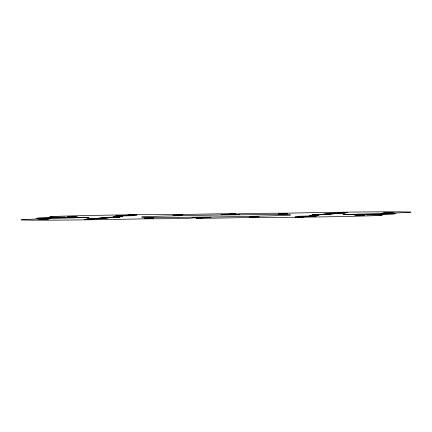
<?xml version="1.0" encoding="UTF-8"?>
<svg xmlns="http://www.w3.org/2000/svg" width="432" height="432" viewBox="0 0 432 432"><rect width="100%" height="100%" fill="white"/><g stroke="black" fill="none" stroke-linecap="round" stroke-linejoin="round"><path stroke-width="0.65" d="M323.919 214.018L333.245 213.889L323.919 214.018M309.506 215.509L318.832 215.379L309.506 215.509M173.07 215.217L182.396 215.087L173.07 215.217M84.343 219.586L93.663 219.456L84.343 219.586M202.64 217.787L196.128 218.473L247.061 217.588A75.211 0.918 -0.8 0 0 352.436 216.292A75.211 0.918 -0.8 0 0 366.854 214.801L394.632 213.862L343.051 214.456L395.982 213.548L381.272 213.311A75.211 0.918 -0.8 0 0 395.68 211.826A75.211 0.918 -0.8 0 0 290.315 213.122L245.084 213.413L233.383 214.207L229.36 214.213L235.867 213.527L184.939 214.412A75.211 0.918 -0.8 0 0 79.569 215.708A75.211 0.918 -0.8 0 0 65.151 217.199L37.395 218.138L88.943 217.544L36.013 218.452L50.728 218.689A75.211 0.918 -0.8 0 0 36.315 220.174A75.211 0.918 -0.8 0 0 141.685 218.878L186.818 218.592L193.644 217.901L202.64 217.787M127.591 215.12L136.917 214.99L127.591 215.12M278.446 213.921L287.766 213.791L278.446 213.921M192.267 217.604L210.908 217.345L192.267 217.604M312.061 214.817L330.701 214.558L312.061 214.817M304.409 216.864L295.083 217.01L304.409 216.864M221.103 214.623L239.744 214.364L221.103 214.623M326.473 213.332L345.114 213.073L326.473 213.332M101.309 217.409L119.95 217.15L101.309 217.409M38.864 219.488L48.184 219.359L38.864 219.488M354.985 215.606L364.306 215.476L354.985 215.606M122.494 216.481L113.168 216.621L122.494 216.481M153.56 218.063L144.234 218.209L153.56 218.063M105.538 218.641L86.886 218.927L105.538 218.641M108.081 217.966L98.755 218.111L108.081 217.966M383.821 212.625L393.142 212.495L383.821 212.625M297.643 216.308L316.283 216.049L297.643 216.308M115.727 215.919L134.368 215.66L115.727 215.919M77.02 216.383L67.689 216.524L77.02 216.383M258.93 216.767L249.61 216.913L258.93 216.767M347.663 212.398L338.337 212.544L347.663 212.398M178.394 217.312A74.569 0.913 -0.8 0 0 290.558 214.963A74.569 0.913 -0.8 0 0 179.042 215.725A74.569 0.913 -0.8 0 0 178.394 217.312"/></g></svg>
